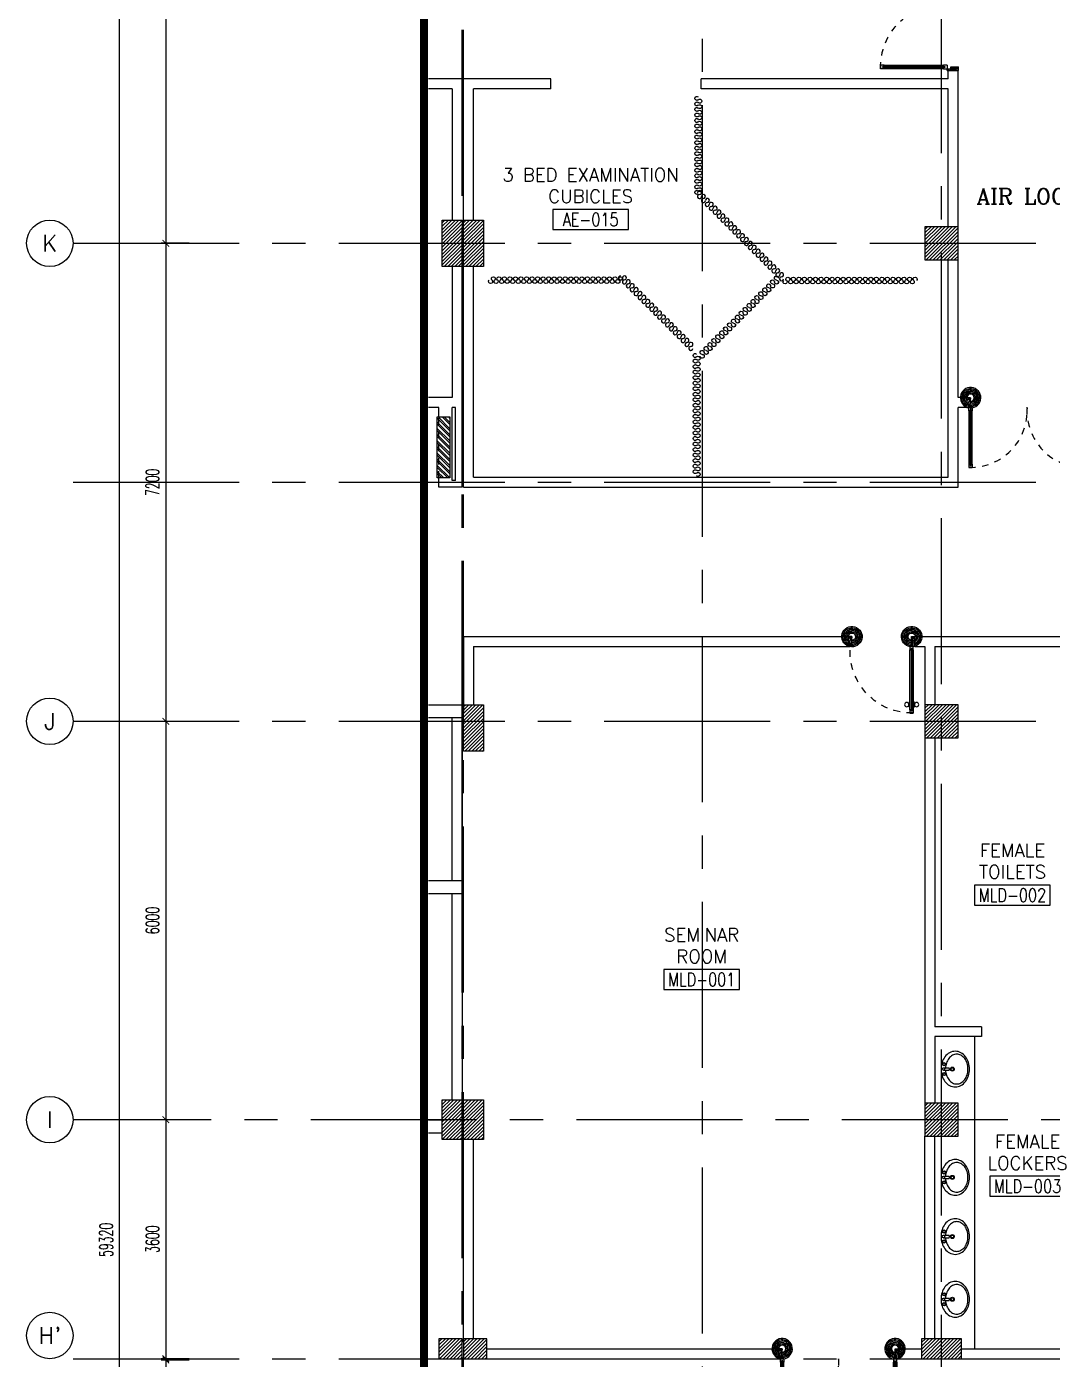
# Model space of a CAD drawing. Extents: x 417866.9 to 417960.2, y 43448 to 43538.2.
# Drawn here: x 417866.92 to 417882.37, y 43494.48 to 43514.56 of the extents above; entities that cross this region are included whole.
import ezdxf
from ezdxf.enums import TextEntityAlignment as Align

# ---------------------------------------------------------------- set-up
doc = ezdxf.new("R2010")
doc.units = 0
doc.header["$MEASUREMENT"] = 0
doc.header["$PDMODE"] = 3
doc.header["$PDSIZE"] = 0.1
for name, pattern in [('CENTER2', [1.125, 0.75, -0.125, 0.125, -0.125]), ('CENTERX2', [4, 2.5, -0.5, 0.5, -0.5]), ('HIDDEN', [0.375, 0.25, -0.125])]:
    doc.linetypes.add(name, pattern=pattern)
doc.layers.get('0').update_dxf_attribs({"color": 11, "linetype": 'CONTINUOUS'})
doc.layers.get('DEFPOINTS').update_dxf_attribs({"color": 11, "linetype": 'CONTINUOUS'})
for name, color, linetype in [('AX-CR', 11, 'CONTINUOUS'), ('AX-DIM', 11, 'CONTINUOUS'), ('AX-TXT', 11, 'CONTINUOUS'), ('AXES', 11, 'CENTERX2'), ('COL', 11, 'CONTINUOUS'), ('DOOR', 11, 'CONTINUOUS'), ('EJ', 11, 'CONTINUOUS'), ('ELEV', 11, 'CONTINUOUS'), ('FHC', 11, 'CONTINUOUS'), ('FIX', 11, 'CONTINUOUS'), ('HAT', 11, 'CONTINUOUS'), ('RM-BOX', 11, 'CONTINUOUS'), ('RM-NAME', 11, 'CONTINUOUS'), ('RM-NO', 11, 'CONTINUOUS'), ('TXT', 3, 'CONTINUOUS'), ('WALL', 11, 'CONTINUOUS')]:
    doc.layers.add(name, color=color, linetype=linetype)
doc.layers.get('EJ').off()
doc.styles.add('ROMANC', font='romanc', dxfattribs={"height": 0.1})
doc.styles.add('ROMANS', font='ROMANS.shx', dxfattribs={"width": 0.6})
doc.dimstyles.new('STANDARD in', dxfattribs={"dimtxt": 0.2, "dimasz": 0.1, "dimexe": 0.07, "dimexo": 0.05, "dimgap": 0.1, "dimtad": 1, "dimdec": 0, "dimlfac": 1000, "dimzin": 0, "dimdsep": 46, "dimtxsty": 'ROMANS', "dimblk": 'ARCHTICK', "dimcen": 0.05, "dimdle": 0.05, "dimclrd": 7, "dimclre": 7, "dimclrt": 2, "dimadec": 0, "dimazin": 0, "dimtfac": 1, "dimtdec": 0, "dimtmove": 2, "dimatfit": 3, "dimldrblk": 'ARCHTICK', "dimfxl": 0, "dimtolj": 1, "dimtzin": 0, "dimarcsym": 0})

# ---------------------------------------------------------------- blocks, each defined once
blk = doc.blocks.new('RM1')
at = {"layer": 'RM-BOX'}
blk.add_lwpolyline([(570, -200), (-570, -200), (-570, -500), (570, -500)], close=True, dxfattribs=at)
at = {"layer": 'RM-NAME', "style": 'ROMANS'}
for tag, p in [('ROOMNAME1', (0, 324)), ('ROOMNAME2', (0, 0))]:
    blk.add_attdef(tag, text='', height=200, dxfattribs=at).set_placement(p, align=Align.MIDDLE)
at = {"layer": 'RM-NO', "style": 'ROMANS', "width": 0.8}
blk.add_attdef('ROOMNO', text='', height=200, dxfattribs=at).set_placement((0, -350), align=Align.MIDDLE)
blk = doc.blocks.new('A$C272A55A0')
at = {"layer": 'DOOR', "color": 0, "linetype": 'ByBlock'}
for p, q in [((0, 900), (0, 1050)), ((50, 1050), (0, 1050)), ((25, 950), (50, 950)), ((25, 900), (25, 950)), ((50, 950), (50, 1050)), ((1750, 950), (1750, 1050)), ((1750, 1050), (1800, 1050)), ((1775, 950), (1750, 950)), ((1775, 900), (1775, 950)), ((1800, 1050), (1800, 900)), ((0, 900), (25, 900)), ((75, 900), (25, 900)), ((25, 850), (25, 900)), ((42, 850), (25, 850)), ((58, 870), (42, 870)), ((42, 870), (42, 850)), ((58, 850), (58, 870)), ((75, 850), (58, 850)), ((75, 900), (75, 850)), ((1725, 900), (1775, 900)), ((1725, 900), (1725, 850)), ((1725, 850), (1742, 850)), ((1742, 870), (1758, 870)), ((1742, 850), (1742, 870)), ((1758, 870), (1758, 850)), ((1758, 850), (1775, 850)), ((1800, 900), (1775, 900)), ((1775, 850), (1775, 900)), ((25, 50), (42, 50)), ((25, 50), (25, 0)), ((25, 0), (75, 0)), ((75, 0), (25, 0)), ((42, 50), (42, 30)), ((42, 30), (58, 30)), ((58, 50), (75, 50)), ((58, 50), (58, 30)), ((75, 50), (75, 0)), ((1718, 160), (1709, 160)), ((1709, 95), (1709, 160)), ((1718, 95), (1709, 95)), ((1725, 173), (1718, 173)), ((1718, 173), (1718, 83)), ((1718, 95), (1718, 160)), ((1725, 83), (1718, 83)), ((1742, 50), (1725, 50)), ((1725, 50), (1725, 0)), ((1775, 0), (1725, 0)), ((1725, 0), (1775, 0)), ((1742, 50), (1742, 30)), ((1758, 30), (1742, 30)), ((1775, 50), (1758, 50)), ((1758, 50), (1758, 30)), ((1775, 173), (1782, 173)), ((1775, 83), (1782, 83)), ((1775, 50), (1775, 0)), ((1782, 173), (1782, 83)), ((1782, 160), (1791, 160)), ((1782, 95), (1782, 160)), ((1782, 95), (1791, 95)), ((1791, 95), (1791, 160))]:
    blk.add_line(p, q, dxfattribs=at)
at = {"layer": 'DOOR', "color": 9, "linetype": 'ByBlock'}
for p, q in [((50, 1050), (0, 1010)), ((50, 1050), (0, 937)), ((50, 1050), (37, 950)), ((1750, 1050), (1800, 1010)), ((1750, 1050), (1800, 937)), ((1750, 1050), (1763, 950))]:
    blk.add_line(p, q, dxfattribs=at)
at = {"layer": 'DOOR', "linetype": 'ByBlock'}
for p, q in [((25, 850), (25, 50)), ((42, 850), (42, 50)), ((58, 850), (58, 50)), ((75, 50), (75, 850)), ((1725, 50), (1725, 850)), ((1742, 850), (1742, 50)), ((1758, 850), (1758, 50)), ((1775, 850), (1775, 50))]:
    blk.add_line(p, q, dxfattribs=at)
at = {"layer": 'DOOR', "color": 0, "linetype": 'ByBlock'}
for centre in [(1676, 128), (1824, 128)]:
    blk.add_circle(centre, 32.4, dxfattribs=at)
at = {"layer": 'DOOR', "color": 9, "linetype": 'ByBlock'}
for centre, radius, start, end in [((50, 1050), 54.4, 203.2074, 270), ((50, 1050), 74.4, 227.7764, 270), ((50, 1050), 94.4, 238.0182, 270), ((50, 1050), 114, 244.0838, 257.3774), ((50, 1050), 134, 248.1598, 259.28), ((50, 1050), 154, 251.1053, 256.2858), ((50, 1050), 34.4, 180, 270), ((50, 1050), 14.4, 180, 270), ((1750, 1050), 14.4, 270, 0), ((1750, 1050), 34.4, 270, 0), ((1750, 1050), 54.4, 270, 336.7926), ((1750, 1050), 74.4, 270, 312.2236), ((1750, 1050), 94.4, 270, 301.9818), ((1750, 1050), 114, 282.6226, 295.9162), ((1750, 1050), 134, 280.72, 291.8402), ((1750, 1050), 154, 283.7142, 288.8947)]:
    blk.add_arc(centre, radius, start, end, dxfattribs=at)
at = {"layer": 'DOOR', "linetype": 'HIDDEN', "ltscale": 0.5}
for centre, start, end in [((50, 851), 268.3174, 3.2965), ((1750, 851), 176.7035, 271.6826)]:
    blk.add_arc(centre, 851, start, end, dxfattribs=at)
at = {"layer": 'WALL', "linetype": 'ByBlock'}
blk.add_line((1800, 900), (1800, 1050), dxfattribs=at)
blk = doc.blocks.new('A$C24ED45A6')
at = {"layer": 'DOOR', "color": 0, "linetype": 'ByBlock'}
for p, q in [((909, 1055), (909, 990)), ((918, 1055), (909, 1055)), ((918, 978), (918, 1068)), ((925, 1068), (918, 1068)), ((918, 1055), (918, 990)), ((925, 1100), (925, 1150)), ((925, 1150), (975, 1150)), ((975, 1150), (925, 1150)), ((942, 1100), (925, 1100)), ((942, 1100), (942, 1120)), ((958, 1120), (942, 1120)), ((958, 1100), (958, 1120)), ((975, 1100), (958, 1100)), ((975, 1100), (975, 1150)), ((975, 1068), (982, 1068)), ((982, 978), (982, 1068)), ((982, 1055), (982, 990)), ((982, 1055), (991, 1055)), ((991, 1055), (991, 990)), ((918, 990), (909, 990)), ((925, 978), (918, 978)), ((975, 978), (982, 978)), ((982, 990), (991, 990)), ((0, 0), (0, 150)), ((0, 150), (25, 150)), ((50, 0), (0, 0)), ((25, 150), (25, 100)), ((25, 100), (50, 100)), ((50, 100), (50, 0)), ((925, 150), (925, 200)), ((925, 200), (942, 200)), ((925, 150), (975, 150)), ((942, 200), (942, 180)), ((942, 180), (958, 180)), ((975, 100), (950, 100)), ((950, 100), (950, 0)), ((958, 180), (958, 200)), ((958, 200), (975, 200)), ((975, 200), (975, 150)), ((1000, 150), (975, 150)), ((975, 150), (975, 100)), ((1000, 150), (1000, 0)), ((950, 0), (1000, 0))]:
    blk.add_line(p, q, dxfattribs=at)
at = {"layer": 'DOOR', "linetype": 'ByBlock'}
for p, q in [((925, 1100), (925, 200)), ((942, 200), (942, 1100)), ((958, 200), (958, 1100)), ((975, 200), (975, 1100))]:
    blk.add_line(p, q, dxfattribs=at)
at = {"layer": 'DOOR', "color": 9, "linetype": 'ByBlock'}
for p, q in [((50, 0), (0, 114)), ((50, 0), (0, 40)), ((50, 0), (37, 100)), ((950, 0), (1000, 114)), ((950, 0), (963, 100)), ((950, 0), (1000, 40))]:
    blk.add_line(p, q, dxfattribs=at)
at = {"layer": 'DOOR', "color": 0, "linetype": 'ByBlock'}
for centre in [(876, 1023), (1024, 1023)]:
    blk.add_circle(centre, 32.4, dxfattribs=at)
at = {"layer": 'DOOR', "linetype": 'HIDDEN', "ltscale": 0.5}
blk.add_arc((950, 222), 928, 88.456, 184.4816, dxfattribs=at)
at = {"layer": 'DOOR', "color": 9, "linetype": 'ByBlock'}
for centre, radius, start, end in [((50, 0), 154, 103.7142, 108.8947), ((50, 0), 134, 100.72, 111.8402), ((50, 0), 114, 102.6226, 115.9162), ((50, 0), 94.4, 90, 121.9818), ((50, 0), 74.4, 90, 132.2236), ((50, 0), 54.4, 90, 156.7926), ((50, 0), 34.4, 90, 180), ((50, 0), 14.4, 90, 180), ((950, 0), 94.4, 58.0182, 90), ((950, 0), 74.4, 47.7764, 90), ((950, 0), 54.4, 23.2074, 90), ((950, 0), 34.4, 0, 90), ((950, 0), 14.4, 0, 90), ((950, 0), 134, 68.1598, 79.28), ((950, 0), 114, 64.0838, 77.3774), ((950, 0), 154, 71.1053, 76.2858)]:
    blk.add_arc(centre, radius, start, end, dxfattribs=at)
at = {"layer": 'WALL'}
blk.add_line((1000, 0), (1000, 150), dxfattribs=at)
blk = doc.blocks.new('*X120')
at = {"color": 0}
for p, q in [((73379, 41931), (73850, 42401)), ((73379, 41984), (73797, 42401)), ((73379, 42037), (73744, 42401)), ((73379, 42090), (73690, 42401)), ((73379, 42143), (73637, 42401)), ((73379, 42196), (73584, 42401)), ((73379, 42249), (73531, 42401)), ((73379, 42302), (73478, 42401)), ((73379, 42355), (73425, 42401)), ((73403, 41901), (73879, 42378)), ((73456, 41901), (73879, 42325)), ((73509, 41901), (73879, 42272)), ((73562, 41901), (73879, 42219)), ((73615, 41901), (73879, 42165)), ((73668, 41901), (73879, 42112)), ((73721, 41901), (73879, 42059)), ((73774, 41901), (73879, 42006)), ((73827, 41901), (73879, 41953))]:
    blk.add_line(p, q, dxfattribs=at)
blk = doc.blocks.new('*X118')
at = {"color": 0}
for p, q in [((73379, 47923), (73857, 48401)), ((73379, 47976), (73804, 48401)), ((73379, 48029), (73751, 48401)), ((73379, 48082), (73698, 48401)), ((73379, 48136), (73645, 48401)), ((73379, 48189), (73592, 48401)), ((73379, 48242), (73539, 48401)), ((73379, 48295), (73486, 48401)), ((73379, 48348), (73433, 48401)), ((73410, 47901), (73879, 48370)), ((73463, 47901), (73879, 48317)), ((73516, 47901), (73879, 48264)), ((73569, 47901), (73879, 48211)), ((73622, 47901), (73879, 48158)), ((73675, 47901), (73879, 48105)), ((73728, 47901), (73879, 48052)), ((73781, 47901), (73879, 47999)), ((73834, 47901), (73879, 47946))]:
    blk.add_line(p, q, dxfattribs=at)
blk = doc.blocks.new('*X116')
at = {"color": 0}
for p, q in [((73379, 55136), (73844, 55601)), ((73379, 55189), (73791, 55601)), ((73379, 55242), (73738, 55601)), ((73379, 55295), (73685, 55601)), ((73379, 55348), (73632, 55601)), ((73379, 55401), (73579, 55601)), ((73379, 55454), (73526, 55601)), ((73379, 55507), (73473, 55601)), ((73379, 55560), (73420, 55601)), ((73397, 55101), (73879, 55583)), ((73450, 55101), (73879, 55530)), ((73503, 55101), (73879, 55477)), ((73556, 55101), (73879, 55424)), ((73610, 55101), (73879, 55371)), ((73663, 55101), (73879, 55318)), ((73716, 55101), (73879, 55265)), ((73769, 55101), (73879, 55212)), ((73822, 55101), (73879, 55159)), ((73875, 55101), (73879, 55106))]:
    blk.add_line(p, q, dxfattribs=at)
blk = doc.blocks.new('COL50')
at = {"layer": 'COL'}
blk.add_lwpolyline([(-250, 250), (-250, -250), (250, -250), (250, 250)], close=True, dxfattribs=at)
blk = doc.blocks.new('C5')
at = {"layer": 'HAT'}
h = blk.add_hatch(dxfattribs=at)
h.set_pattern_fill('ANSI31', color=256, scale=300, style=0)
h.set_pattern_definition([(45, (-38851, -358245.23), (26.5165043, -26.5165043), [])])
h.paths.add_polyline_path([(-320, 300), (-20, 300), (-20, 0), (-320, 0)])
h.paths.add_polyline_path([(-320, 600), (-20, 600), (-20, 300), (-320, 300)])
h = blk.add_hatch(dxfattribs=at)
h.set_pattern_fill('ANSI31', color=256, scale=300, style=0)
h.set_pattern_definition([(45, (-38531, -358245.23), (26.5165043, -26.5165043), [])])
h.paths.add_polyline_path([(0, 300), (300, 300), (300, 0), (0, 0)])
h.paths.add_polyline_path([(0, 600), (300, 600), (300, 300), (0, 300)])
at = {"layer": 'COL'}
for points in [[(-20, 600), (-20, 0), (-320, 0), (-320, 600)], [(300, 600), (300, 0), (0, 0), (0, 600)]]:
    blk.add_lwpolyline(points, close=True, dxfattribs=at)
blk = doc.blocks.new('C11')
at = {"layer": 'HAT'}
h = blk.add_hatch(dxfattribs=at)
h.set_pattern_fill('ANSI31', color=256, scale=300, style=0)
h.set_pattern_definition([(45, (-383765.23, -62181), (-26.5165043, 26.5165043), [])])
h.paths.add_polyline_path([(-20, 350), (-20, 700), (-320, 700), (-320, 350)])
h.paths.add_polyline_path([(-320, 0), (-20, 0), (-20, 350), (-320, 350)])
h = blk.add_hatch(dxfattribs=at)
h.set_pattern_fill('ANSI31', color=256, scale=300, style=0)
h.set_pattern_definition([(45, (-383445.23, -62181), (-26.5165043, 26.5165043), [])])
h.paths.add_polyline_path([(300, 350), (300, 700), (0, 700), (0, 350)])
h.paths.add_polyline_path([(0, 0), (300, 0), (300, 350), (0, 350)])
at = {"layer": 'COL'}
for points in [[(-20, 700), (-20, 0), (-320, 0), (-320, 700)], [(300, 700), (300, 0), (0, 0), (0, 700)]]:
    blk.add_lwpolyline(points, close=True, dxfattribs=at)
blk = doc.blocks.new('HF16162-P')
at = {"color": 8}
for centre, start, end in [((-0.04, 0.037), 313.5684, 226.4316), ((0.11, 0.037), 313.5684, 226.4316), ((0.261, 0.037), 313.5684, 226.4316), ((0.411, 0.037), 313.5684, 226.4316), ((0.562, 0.037), 313.5684, 226.4316), ((0.712, 0.037), 313.5684, 226.4316), ((0.863, 0.037), 313.5684, 226.4316), ((1.013, 0.037), 313.5684, 226.4316), ((1.164, 0.037), 313.5684, 226.4316), ((1.314, 0.037), 313.5684, 226.4316), ((1.465, 0.037), 313.5684, 226.4316), ((1.615, 0.037), 313.5684, 226.4316), ((1.766, 0.037), 313.5684, 226.4316), ((1.916, 0.037), 313.5684, 226.4316), ((2.067, 0.037), 313.5684, 226.4316), ((2.217, 0.037), 313.5684, 226.4316), ((2.368, 0.037), 313.5684, 226.4316), ((2.518, 0.037), 313.5684, 226.4316), ((2.669, 0.037), 313.5684, 226.4316), ((2.819, 0.037), 313.5684, 226.4316), ((2.97, 0.037), 313.5684, 226.4316), ((3.12, 0.037), 313.5684, 226.4316), ((3.27, 0.037), 313.5684, 226.4316), ((3.421, 0.037), 313.5684, 226.4316), ((0.035, -0.042), 133.5684, 46.4316), ((0.186, -0.042), 133.5684, 46.4316), ((0.336, -0.042), 133.5684, 46.4316), ((0.487, -0.042), 133.5684, 46.4316), ((0.637, -0.042), 133.5684, 46.4316), ((0.788, -0.042), 133.5684, 46.4316), ((0.938, -0.042), 133.5684, 46.4316), ((1.088, -0.042), 133.5684, 46.4316), ((1.239, -0.042), 133.5684, 46.4316), ((1.389, -0.042), 133.5684, 46.4316), ((1.54, -0.042), 133.5684, 46.4316), ((1.69, -0.042), 133.5684, 46.4316), ((1.841, -0.042), 133.5684, 46.4316), ((1.991, -0.042), 133.5684, 46.4316), ((2.142, -0.042), 133.5684, 46.4316), ((2.292, -0.042), 133.5684, 46.4316), ((2.443, -0.042), 133.5684, 46.4316), ((2.593, -0.042), 133.5684, 46.4316), ((2.744, -0.042), 133.5684, 46.4316), ((2.894, -0.042), 133.5684, 46.4316), ((3.045, -0.042), 133.5684, 46.4316), ((3.195, -0.042), 133.5684, 46.4316), ((3.346, -0.042), 133.5684, 46.4316), ((3.496, -0.042), 133.5684, 46.4316)]:
    blk.add_arc(centre, 0.0546, start, end, dxfattribs=at)
blk = doc.blocks.new('OV')
for p, q in [((-0.02, -0.041), (-0.02, -0.135)), ((0.02, -0.041), (0.02, -0.135))]:
    blk.add_line(p, q)
blk.add_lwpolyline([(-0.3, -0.239, 0.126028), (-0.276, -0.332, 0.105961), (-0.207, -0.412, 0.086149), (-0.113, -0.46, 0.075973), (0, -0.478, 0.075973), (0.113, -0.46, 0.086149), (0.207, -0.412, 0.105961), (0.276, -0.332, 0.126028), (0.3, -0.239, 0.126028), (0.276, -0.145, 0.105961), (0.207, -0.065, 0.086149), (0.113, -0.017, 0.075973), (0, 0, 0.075973), (-0.113, -0.017, 0.086149), (-0.207, -0.065, 0.105961), (-0.276, -0.145, 0.126028)], format="xyb", close=True)
for points in [[(-0.25, -0.264, 0.126028), (-0.232, -0.333, 0.105961), (-0.177, -0.398, 0.086149), (-0.099, -0.438, 0.075973), (0, -0.453, 0.075973), (0.099, -0.438, 0.086149), (0.177, -0.398, 0.105961), (0.232, -0.333, 0.126028), (0.25, -0.264, 0.126028), (0.232, -0.195, 0.105961), (0.177, -0.13, 0.086149), (0.099, -0.09, 0.060606), (0.02, -0.076, 0.075973)], [(-0.02, -0.076, 0.060606), (-0.099, -0.09, 0.086149), (-0.177, -0.13, 0.105961), (-0.232, -0.195, 0.126028), (-0.25, -0.264, 0.126028)]]:
    blk.add_lwpolyline(points, format="xyb")
for centre, radius in [((-0.083, -0.05), 0.027), ((-0.083, -0.05), 0.022), ((0, -0.19), 0.0332), ((0, -0.19), 0.0232), ((0, -0.041), 0.0202), ((0.083, -0.05), 0.027), ((0.083, -0.05), 0.022)]:
    blk.add_circle(centre, radius)
blk.add_arc((0, -0.099), 0.0409, 240.429, 299.571)
blk = doc.blocks.new('AXR')
at = {"layer": 'AX-CR'}
blk.add_circle((350, 0), 350, dxfattribs=at)
at = {"layer": 'AX-TXT', "style": 'ROMANS'}
blk.add_attdef('AX', text='', height=250, dxfattribs=at).set_placement((350, 0), align=Align.MIDDLE)
blk = doc.blocks.new('_ARCHTICK')
at = {"color": 0, "linetype": 'ByBlock', "const_width": 0.15}
blk.add_lwpolyline([(-0.5, -0.5), (0.5, 0.5)], dxfattribs=at)
blk = doc.blocks.new('*D138')
at = {"layer": 'AX-DIM', "color": 7, "lineweight": -2}
for p, q in [((417872.682, 43525.944), (417868.243, 43525.944)), ((417868.313, 43525.994), (417868.313, 43466.574)), ((417878.896, 43466.624), (417868.243, 43466.624))]:
    blk.add_line(p, q, dxfattribs=at)
at = {"layer": 'DEFPOINTS', "color": 0}
for p in [(417872.732, 43525.944), (417868.313, 43466.624), (417878.946, 43466.624)]:
    blk.add_point(p, dxfattribs=at)
at = {"layer": 'AX-DIM', "color": 7, "lineweight": -2, "xscale": 0.1, "yscale": 0.1, "zscale": 0.1}
for p, rotation in [((417868.313, 43525.944), 90), ((417868.313, 43466.624), 270)]:
    blk.add_blockref('_ARCHTICK', p, dxfattribs=dict(at, rotation=rotation))
at = {"layer": 'AX-DIM', "color": 2, "insert": (417868.113, 43496.284), "char_height": 0.2, "attachment_point": 5, "rotation": 90, "style": 'ROMANS'}
blk.add_mtext('\\A1;59320', dxfattribs=at)
blk = doc.blocks.new('*D145')
at = {"layer": 'AX-DIM', "color": 7, "lineweight": -2}
for p, q in [((417869.013, 43498.144), (417869.013, 43494.444)), ((417869.363, 43498.094), (417868.943, 43498.094)), ((417869.363, 43494.494), (417868.943, 43494.494))]:
    blk.add_line(p, q, dxfattribs=at)
at = {"layer": 'DEFPOINTS', "color": 0}
for p in [(417869.413, 43498.094), (417869.013, 43494.494), (417869.413, 43494.494)]:
    blk.add_point(p, dxfattribs=at)
at = {"layer": 'AX-DIM', "color": 7, "lineweight": -2, "xscale": 0.1, "yscale": 0.1, "zscale": 0.1}
for p, rotation in [((417869.013, 43498.094), 90), ((417869.013, 43494.494), 270)]:
    blk.add_blockref('_ARCHTICK', p, dxfattribs=dict(at, rotation=rotation))
at = {"layer": 'AX-DIM', "color": 2, "insert": (417868.813, 43496.294), "char_height": 0.2, "attachment_point": 5, "rotation": 90, "style": 'ROMANS'}
blk.add_mtext('\\A1;3600', dxfattribs=at)
blk = doc.blocks.new('*D149')
at = {"layer": 'AX-DIM', "color": 7, "lineweight": -2}
for p, q in [((417869.013, 43494.524), (417869.013, 43488.424)), ((417869.363, 43494.474), (417868.943, 43494.474)), ((417869.363, 43488.474), (417868.943, 43488.474))]:
    blk.add_line(p, q, dxfattribs=at)
at = {"layer": 'DEFPOINTS', "color": 0}
for p in [(417869.413, 43494.474), (417869.013, 43488.474), (417869.413, 43488.474)]:
    blk.add_point(p, dxfattribs=at)
at = {"layer": 'AX-DIM', "color": 7, "lineweight": -2, "xscale": 0.1, "yscale": 0.1, "zscale": 0.1}
for p, rotation in [((417869.013, 43494.474), 90), ((417869.013, 43488.474), 270)]:
    blk.add_blockref('_ARCHTICK', p, dxfattribs=dict(at, rotation=rotation))
at = {"layer": 'AX-DIM', "color": 2, "insert": (417868.813, 43491.474), "char_height": 0.2, "attachment_point": 5, "rotation": 90, "style": 'ROMANS'}
blk.add_mtext('\\A1;6000', dxfattribs=at)
blk = doc.blocks.new('*D150')
at = {"layer": 'AX-DIM', "color": 7, "lineweight": -2}
for p, q in [((417869.363, 43511.294), (417868.943, 43511.294)), ((417869.013, 43511.344), (417869.013, 43504.044)), ((417869.363, 43504.094), (417868.943, 43504.094))]:
    blk.add_line(p, q, dxfattribs=at)
at = {"layer": 'DEFPOINTS', "color": 0}
for p in [(417869.413, 43511.294), (417869.013, 43504.094), (417869.413, 43504.094)]:
    blk.add_point(p, dxfattribs=at)
at = {"layer": 'AX-DIM', "color": 7, "lineweight": -2, "xscale": 0.1, "yscale": 0.1, "zscale": 0.1}
for p, rotation in [((417869.013, 43511.294), 90), ((417869.013, 43504.094), 270)]:
    blk.add_blockref('_ARCHTICK', p, dxfattribs=dict(at, rotation=rotation))
at = {"layer": 'AX-DIM', "color": 2, "insert": (417868.813, 43507.694), "char_height": 0.2, "attachment_point": 5, "rotation": 90, "style": 'ROMANS'}
blk.add_mtext('\\A1;7200', dxfattribs=at)
blk = doc.blocks.new('*D151')
at = {"layer": 'AX-DIM', "color": 7, "lineweight": -2}
for p, q in [((417869.013, 43504.144), (417869.013, 43498.044)), ((417869.363, 43504.094), (417868.943, 43504.094)), ((417869.363, 43498.094), (417868.943, 43498.094))]:
    blk.add_line(p, q, dxfattribs=at)
at = {"layer": 'DEFPOINTS', "color": 0}
for p in [(417869.413, 43504.094), (417869.013, 43498.094), (417869.413, 43498.094)]:
    blk.add_point(p, dxfattribs=at)
at = {"layer": 'AX-DIM', "color": 7, "lineweight": -2, "xscale": 0.1, "yscale": 0.1, "zscale": 0.1}
for p, rotation in [((417869.013, 43504.094), 90), ((417869.013, 43498.094), 270)]:
    blk.add_blockref('_ARCHTICK', p, dxfattribs=dict(at, rotation=rotation))
at = {"layer": 'AX-DIM', "color": 2, "insert": (417868.813, 43501.094), "char_height": 0.2, "attachment_point": 5, "rotation": 90, "style": 'ROMANS'}
blk.add_mtext('\\A1;6000', dxfattribs=at)
blk = doc.blocks.new('*D152')
at = {"layer": 'AX-DIM', "color": 7, "lineweight": -2}
for p, q in [((417869.363, 43518.494), (417868.943, 43518.494)), ((417869.013, 43518.544), (417869.013, 43511.244)), ((417869.363, 43511.294), (417868.943, 43511.294))]:
    blk.add_line(p, q, dxfattribs=at)
at = {"layer": 'DEFPOINTS', "color": 0}
for p in [(417869.413, 43518.494), (417869.013, 43511.294), (417869.413, 43511.294)]:
    blk.add_point(p, dxfattribs=at)
at = {"layer": 'AX-DIM', "color": 7, "lineweight": -2, "xscale": 0.1, "yscale": 0.1, "zscale": 0.1}
for p, rotation in [((417869.013, 43518.494), 90), ((417869.013, 43511.294), 270)]:
    blk.add_blockref('_ARCHTICK', p, dxfattribs=dict(at, rotation=rotation))
at = {"layer": 'AX-DIM', "color": 2, "insert": (417868.813, 43514.894), "char_height": 0.2, "attachment_point": 5, "rotation": 90, "style": 'ROMANS'}
blk.add_mtext('\\A1;7200', dxfattribs=at)

msp = doc.modelspace()

# ---------------------------------------------------------------- hatches: boundary and pattern name
at = {"layer": 'FHC', "linetype": 'ByBlock', "ltscale": 0.3}
h = msp.add_hatch(dxfattribs=at)
h.set_pattern_fill('ANSI32', color=11, scale=175, angle=90, style=0)
h.set_pattern_definition([(135, (417904.34262, 43275.56314), (-0.046403882, -0.046403882), []), (135, (417904.34262, 43275.59408), (-0.046403882, -0.046403882), [])])
h.paths.add_polyline_path([(417873.2916, 43508.6793), (417873.1016, 43508.6793), (417873.1016, 43507.7593), (417873.2916, 43507.7593)])
h.paths.add_polyline_path([(417873.7127, 43507.5467), (417873.2919, 43507.5467), (417873.2919, 43507.8092), (417873.7127, 43507.8092)], flags=9)
at = {"layer": 'HAT'}
h = msp.add_hatch(dxfattribs=at)
h.set_pattern_fill('ANSI31', color=256, scale=0.3, style=0)
h.set_pattern_definition([(45, (417480.111385, 43455.963322), (-0.0265165043, 0.0265165043), [])])
h.paths.add_polyline_path([(417873.7966, 43504.3443), (417873.4966, 43504.3443), (417873.4966, 43504.0943), (417873.7966, 43504.0943)])
h.paths.add_polyline_path([(417873.7966, 43504.0943), (417873.4966, 43504.0943), (417873.4966, 43503.6443), (417873.7966, 43503.6443)])
h = msp.add_hatch(dxfattribs=at)
h.set_pattern_fill('ANSI31', color=256, scale=0.3, style=0)
h.set_pattern_definition([(45, (417489.731385, 43455.963322), (-0.0265165043, 0.0265165043), [])])
h.paths.add_polyline_path([(417873.1266, 43494.4943), (417873.4766, 43494.4943), (417873.4766, 43494.7943), (417873.1266, 43494.7943)])
h = msp.add_hatch(dxfattribs=at)
h.set_pattern_fill('ANSI31', color=256, scale=0.3, style=0)
h.set_pattern_definition([(45, (417490.101385, 43455.963322), (-0.0265165043, 0.0265165043), [])])
h.paths.add_polyline_path([(417873.4966, 43494.4943), (417873.8466, 43494.4943), (417873.8466, 43494.7943), (417873.4966, 43494.7943)])
h = msp.add_hatch(dxfattribs=at)
h.set_pattern_fill('ANSI31', color=256, scale=0.3, style=0)
h.set_pattern_definition([(45, (417522.151385, 43455.963322), (-0.0265165043, 0.0265165043), [])])
h.paths.add_polyline_path([(417880.6966, 43494.4943), (417880.6966, 43494.7943), (417880.3966, 43494.7943), (417880.3966, 43494.4943)])
h.paths.add_polyline_path([(417880.9966, 43494.4943), (417880.9966, 43494.7943), (417880.6966, 43494.7943), (417880.6966, 43494.4943)])

# ---------------------------------------------------------------- linework, layer by layer
at = {"color": 11}
for centre, start, end in [((417877.0506, 43511.997), 88.56836, 1.43164), ((417877.0521, 43512.0574), 268.56836, 181.43164), ((417877.1095, 43511.9381), 88.56836, 1.43164), ((417877.111, 43511.9985), 268.56836, 181.43164), ((417877.1699, 43511.9396), 268.56836, 181.43164), ((417877.1684, 43511.8792), 88.56836, 1.43164), ((417877.2273, 43511.8203), 88.56836, 1.43164), ((417877.2288, 43511.8807), 268.56836, 181.43164), ((417877.2862, 43511.7614), 88.56836, 1.43164), ((417877.2878, 43511.8218), 268.56836, 181.43164), ((417877.3467, 43511.7629), 268.56836, 181.43164), ((417877.3452, 43511.7025), 88.56836, 1.43164), ((417877.4041, 43511.6436), 88.56836, 1.43164), ((417877.4056, 43511.704), 268.56836, 181.43164), ((417877.463, 43511.5846), 88.56836, 1.43164), ((417877.4645, 43511.6451), 268.56836, 181.43164), ((417877.5234, 43511.5862), 268.56836, 181.43164), ((417877.5219, 43511.5257), 88.56836, 1.43164), ((417877.5808, 43511.4668), 88.56836, 1.43164), ((417877.5823, 43511.5272), 268.56836, 181.43164), ((417877.6397, 43511.4079), 88.56836, 1.43164), ((417877.6412, 43511.4683), 268.56836, 181.43164), ((417877.6986, 43511.349), 88.56836, 1.43164), ((417877.7001, 43511.4094), 268.56836, 181.43164), ((417877.7591, 43511.3505), 268.56836, 181.43164), ((417877.7575, 43511.2901), 88.56836, 1.43164), ((417877.8165, 43511.2312), 88.56836, 1.43164), ((417877.818, 43511.2916), 268.56836, 181.43164), ((417877.8754, 43511.1723), 88.56836, 1.43164), ((417877.8769, 43511.2327), 268.56836, 181.43164), ((417877.9358, 43511.1738), 268.56836, 181.43164), ((417877.9343, 43511.1134), 88.56836, 1.43164), ((417877.9932, 43511.0544), 88.56836, 1.43164), ((417877.9947, 43511.1149), 268.56836, 181.43164), ((417878.0521, 43510.9955), 88.56836, 1.43164), ((417878.0536, 43511.056), 268.56836, 181.43164), ((417878.111, 43510.9366), 88.56836, 1.43164), ((417878.1125, 43510.997), 268.56836, 181.43164), ((417878.1714, 43510.9381), 268.56836, 181.43164), ((417875.8603, 43510.7717), 88.56836, 1.43164), ((417875.9208, 43510.7732), 268.56836, 181.43164), ((417878.1699, 43510.8777), 88.56836, 1.43164), ((417878.2288, 43510.8188), 88.56836, 1.43164), ((417878.2303, 43510.8792), 268.56836, 181.43164), ((417878.2877, 43510.7599), 88.56836, 1.43164), ((417878.2893, 43510.8203), 268.56836, 181.43164), ((417875.9192, 43510.7128), 88.56836, 1.43164), ((417875.9782, 43510.6539), 88.56836, 1.43164), ((417875.9797, 43510.7143), 268.56836, 181.43164), ((417876.0371, 43510.595), 88.56836, 1.43164), ((417876.0386, 43510.6554), 268.56836, 181.43164), ((417876.096, 43510.5361), 88.56836, 1.43164), ((417876.0975, 43510.5965), 268.56836, 181.43164), ((417876.1564, 43510.5376), 268.56836, 181.43164), ((417876.1549, 43510.4772), 88.56836, 1.43164), ((417876.2138, 43510.4183), 88.56836, 1.43164), ((417876.2153, 43510.4787), 268.56836, 181.43164), ((417876.2727, 43510.3594), 88.56836, 1.43164), ((417876.2742, 43510.4198), 268.56836, 181.43164), ((417876.3331, 43510.3609), 268.56836, 181.43164), ((417876.3316, 43510.3004), 88.56836, 1.43164), ((417876.3905, 43510.2415), 88.56836, 1.43164), ((417876.392, 43510.302), 268.56836, 181.43164), ((417876.4494, 43510.1826), 88.56836, 1.43164), ((417876.451, 43510.243), 268.56836, 181.43164), ((417876.5099, 43510.1841), 268.56836, 181.43164), ((417876.5084, 43510.1237), 88.56836, 1.43164), ((417876.5673, 43510.0648), 88.56836, 1.43164), ((417876.5688, 43510.1252), 268.56836, 181.43164), ((417876.6262, 43510.0059), 88.56836, 1.43164), ((417876.6277, 43510.0663), 268.56836, 181.43164), ((417876.6851, 43509.947), 88.56836, 1.43164), ((417876.6866, 43510.0074), 268.56836, 181.43164), ((417876.7455, 43509.9485), 268.56836, 181.43164), ((417876.744, 43509.8881), 88.56836, 1.43164), ((417876.8029, 43509.8292), 88.56836, 1.43164), ((417876.8044, 43509.8896), 268.56836, 181.43164), ((417876.8618, 43509.7702), 88.56836, 1.43164), ((417876.8633, 43509.8307), 268.56836, 181.43164), ((417876.9222, 43509.7718), 268.56836, 181.43164), ((417876.9207, 43509.7113), 88.56836, 1.43164)]:
    msp.add_arc(centre, 0.0302, start, end, dxfattribs=at)
at = {"color": 11, "extrusion": (0, 0, -1)}
for centre, major_axis, start_param, end_param in [((417877.0106, 43513.4768), (-0.0214, 0.0214), 3.1166059, 7.8789684), ((417877.0106, 43513.3934), (-0.0214, 0.0214), 3.1166059, 7.8789684), ((417877.0543, 43513.4351), (-0.0214, 0.0214), 6.2581985, 11.0205611), ((417877.0543, 43513.3518), (-0.0214, 0.0214), 6.2581985, 11.0205611), ((417877.0106, 43513.3101), (-0.0214, 0.0214), 3.1166059, 7.8789684), ((417877.0106, 43513.2268), (-0.0214, 0.0214), 3.1166059, 7.8789684), ((417877.0106, 43513.1435), (-0.0214, 0.0214), 3.1166059, 7.8789684), ((417877.0543, 43513.2685), (-0.0214, 0.0214), 6.2581985, 11.0205611), ((417877.0543, 43513.1852), (-0.0214, 0.0214), 6.2581985, 11.0205611), ((417877.0106, 43513.0602), (-0.0214, 0.0214), 3.1166059, 7.8789684), ((417877.0106, 43512.9769), (0.0214, 0.0214), 1.5458095, 6.3081721), ((417877.0543, 43513.1018), (-0.0214, 0.0214), 6.2581985, 11.0205611), ((417877.0543, 43513.0185), (-0.0214, 0.0214), 6.2581985, 11.0205611), ((417877.0106, 43512.8936), (-0.0214, 0.0214), 3.1166059, 7.8789684), ((417877.0106, 43512.8102), (-0.0214, 0.0214), 3.1166059, 7.8789684), ((417877.0543, 43512.9352), (-0.0214, 0.0214), 6.2581985, 11.0205611), ((417877.0543, 43512.8519), (-0.0214, 0.0214), 6.2581985, 11.0205611), ((417877.0543, 43512.7686), (-0.0214, 0.0214), 6.2581985, 11.0205611), ((417877.0106, 43512.7269), (-0.0214, 0.0214), 3.1166059, 7.8789684), ((417877.0106, 43512.6436), (-0.0214, 0.0214), 3.1166059, 7.8789684), ((417877.0106, 43512.5603), (-0.0214, 0.0214), 3.1166059, 7.8789684), ((417877.0543, 43512.6853), (-0.0214, 0.0214), 6.2581985, 11.0205611), ((417877.0543, 43512.602), (-0.0214, 0.0214), 6.2581985, 11.0205611), ((417877.0106, 43512.477), (-0.0214, 0.0214), 3.1166059, 7.8789684), ((417877.0106, 43512.3937), (-0.0214, 0.0214), 3.1166059, 7.8789684), ((417877.0543, 43512.5186), (-0.0214, 0.0214), 6.2581985, 11.0205611), ((417877.0543, 43512.4353), (-0.0214, 0.0214), 6.2581985, 11.0205611), ((417877.0543, 43512.352), (0.0214, 0.0214), 4.6874022, 9.4497648), ((417877.0106, 43512.3104), (0.0214, 0.0214), 1.5458095, 6.3081721), ((417877.0106, 43512.2271), (-0.0214, 0.0214), 3.1166059, 7.8789684), ((417877.0106, 43512.1437), (-0.0214, 0.0214), 3.1166059, 7.8789684), ((417877.0543, 43512.2687), (-0.0214, 0.0214), 6.2581985, 11.0205611), ((417877.0543, 43512.1854), (-0.0214, 0.0214), 6.2581985, 11.0205611), ((417877.0106, 43512.0604), (-0.0214, 0.0214), 3.1166059, 7.8789684), ((417877.0543, 43512.1021), (-0.0214, 0.0214), 6.2581985, 11.0205611), ((417878.2108, 43510.771), (-0.0214, 0.0214), 3.902004, 8.6643666), ((417877.9752, 43510.5354), (0.0214, 0.0214), 2.3312077, 7.0935703), ((417878.0341, 43510.5943), (-0.0214, 0.0214), 3.902004, 8.6643666), ((417878.0356, 43510.5339), (0.0214, 0.0214), -0.810385, 3.9519776), ((417878.093, 43510.6532), (-0.0214, 0.0214), 3.902004, 8.6643666), ((417878.0945, 43510.5928), (0.0214, 0.0214), -0.810385, 3.9519776), ((417878.1519, 43510.7121), (-0.0214, 0.0214), 3.902004, 8.6643666), ((417878.1534, 43510.6517), (-0.0214, 0.0214), 0.7604114, 5.5227739), ((417878.2123, 43510.7106), (-0.0214, 0.0214), 0.7604114, 5.5227739), ((417877.7984, 43510.3586), (0.0214, 0.0214), 2.3312077, 7.0935703), ((417877.8574, 43510.4176), (0.0214, 0.0214), 2.3312077, 7.0935703), ((417877.8589, 43510.3571), (-0.0214, 0.0214), 0.7604114, 5.5227739), ((417877.9163, 43510.4765), (0.0214, 0.0214), 2.3312077, 7.0935703), ((417877.9178, 43510.4161), (0.0214, 0.0214), -0.810385, 3.9519776), ((417877.9767, 43510.475), (0.0214, 0.0214), -0.810385, 3.9519776), ((417877.6217, 43510.1819), (-0.0214, 0.0214), 3.902004, 8.6643666), ((417877.6806, 43510.2408), (-0.0214, 0.0214), 3.902004, 8.6643666), ((417877.6821, 43510.1804), (-0.0214, 0.0214), 0.7604114, 5.5227739), ((417877.7395, 43510.2997), (-0.0214, 0.0214), 3.902004, 8.6643666), ((417877.741, 43510.2393), (-0.0214, 0.0214), 0.7604114, 5.5227739), ((417877.8, 43510.2982), (-0.0214, 0.0214), 0.7604114, 5.5227739), ((417877.3861, 43509.9463), (0.0214, 0.0214), 2.3312077, 7.0935703), ((417877.445, 43510.0052), (0.0214, 0.0214), 2.3312077, 7.0935703), ((417877.4465, 43509.9448), (0.0214, 0.0214), -0.810385, 3.9519776), ((417877.5039, 43510.0641), (-0.0214, 0.0214), 3.902004, 8.6643666), ((417877.5054, 43510.0037), (0.0214, 0.0214), -0.810385, 3.9519776), ((417877.5628, 43510.123), (-0.0214, 0.0214), 3.902004, 8.6643666), ((417877.5643, 43510.0626), (0.0214, 0.0214), -0.810385, 3.9519776), ((417877.6232, 43510.1215), (0.0214, 0.0214), -0.810385, 3.9519776), ((417877.2093, 43509.7695), (-0.0214, 0.0214), 3.902004, 8.6643666), ((417877.2682, 43509.8284), (0.0214, 0.0214), 2.3312077, 7.0935703), ((417877.2698, 43509.768), (-0.0214, 0.0214), 0.7604114, 5.5227739), ((417877.3272, 43509.8874), (0.0214, 0.0214), 2.3312077, 7.0935703), ((417877.3287, 43509.8269), (-0.0214, 0.0214), 0.7604114, 5.5227739), ((417877.3876, 43509.8858), (-0.0214, 0.0214), 0.7604114, 5.5227739), ((417876.9854, 43509.604), (-0.0214, 0.0214), 3.1166059, 7.8789684), ((417877.0292, 43509.5623), (-0.0214, 0.0214), 6.2581985, 11.0205611), ((417877.0915, 43509.6517), (-0.0214, 0.0214), 3.902004, 8.6643666), ((417877.093, 43509.5913), (0.0214, 0.0214), -0.810385, 3.9519776), ((417877.1504, 43509.7106), (-0.0214, 0.0214), 3.902004, 8.6643666), ((417877.1519, 43509.6502), (-0.0214, 0.0214), 0.7604114, 5.5227739), ((417877.2108, 43509.7091), (-0.0214, 0.0214), 0.7604114, 5.5227739), ((417876.9854, 43509.5207), (-0.0214, 0.0214), 3.1166059, 7.8789684), ((417876.9854, 43509.4373), (-0.0214, 0.0214), 3.1166059, 7.8789684), ((417876.9854, 43509.354), (-0.0214, 0.0214), 3.1166059, 7.8789684), ((417877.0292, 43509.479), (-0.0214, 0.0214), 6.2581985, 11.0205611), ((417877.0292, 43509.3957), (-0.0214, 0.0214), 6.2581985, 11.0205611), ((417876.9854, 43509.2707), (-0.0214, 0.0214), 3.1166059, 7.8789684), ((417876.9854, 43509.1874), (-0.0214, 0.0214), 3.1166059, 7.8789684), ((417877.0292, 43509.3124), (-0.0214, 0.0214), 6.2581985, 11.0205611), ((417877.0292, 43509.2291), (-0.0214, 0.0214), 6.2581985, 11.0205611), ((417877.0292, 43509.1458), (-0.0214, 0.0214), 6.2581985, 11.0205611), ((417876.9854, 43509.1041), (0.0214, 0.0214), 1.5458095, 6.3081721), ((417876.9854, 43509.0208), (-0.0214, 0.0214), 3.1166059, 7.8789684), ((417876.9854, 43508.9375), (-0.0214, 0.0214), 3.1166059, 7.8789684), ((417877.0292, 43509.0624), (-0.0214, 0.0214), 6.2581985, 11.0205611), ((417877.0292, 43508.9791), (-0.0214, 0.0214), 6.2581985, 11.0205611), ((417876.9854, 43508.8542), (-0.0214, 0.0214), 3.1166059, 7.8789684), ((417876.9854, 43508.7708), (-0.0214, 0.0214), 3.1166059, 7.8789684), ((417877.0292, 43508.8958), (-0.0214, 0.0214), 6.2581985, 11.0205611), ((417877.0292, 43508.8125), (-0.0214, 0.0214), 6.2581985, 11.0205611), ((417877.0292, 43508.7292), (-0.0214, 0.0214), 6.2581985, 11.0205611), ((417876.9854, 43508.6875), (-0.0214, 0.0214), 3.1166059, 7.8789684), ((417876.9854, 43508.6042), (-0.0214, 0.0214), 3.1166059, 7.8789684), ((417876.9854, 43508.5209), (-0.0214, 0.0214), 3.1166059, 7.8789684), ((417877.0292, 43508.6459), (-0.0214, 0.0214), 6.2581985, 11.0205611), ((417877.0292, 43508.5626), (-0.0214, 0.0214), 6.2581985, 11.0205611), ((417876.9854, 43508.4376), (0.0214, 0.0214), 1.5458095, 6.3081721), ((417876.9854, 43508.3543), (-0.0214, 0.0214), 3.1166059, 7.8789684), ((417877.0292, 43508.4792), (0.0214, 0.0214), 4.6874022, 9.4497648), ((417877.0292, 43508.3959), (-0.0214, 0.0214), 6.2581985, 11.0205611), ((417876.9854, 43508.271), (-0.0214, 0.0214), 3.1166059, 7.8789684), ((417876.9854, 43508.1876), (-0.0214, 0.0214), 3.1166059, 7.8789684), ((417877.0292, 43508.3126), (-0.0214, 0.0214), 6.2581985, 11.0205611), ((417877.0292, 43508.2293), (-0.0214, 0.0214), 6.2581985, 11.0205611), ((417877.0292, 43508.146), (-0.0214, 0.0214), 6.2581985, 11.0205611), ((417876.9854, 43508.1043), (-0.0214, 0.0214), 3.1166059, 7.8789684), ((417876.9854, 43508.021), (0.0214, 0.0214), 1.5458095, 6.3081721), ((417876.9854, 43507.9377), (-0.0214, 0.0214), 3.1166059, 7.8789684), ((417877.0292, 43508.0627), (0.0214, 0.0214), 4.6874022, 9.4497648), ((417877.0292, 43507.9794), (-0.0214, 0.0214), 6.2581985, 11.0205611), ((417876.9854, 43507.8544), (-0.0214, 0.0214), 3.1166059, 7.8789684), ((417877.0292, 43507.8961), (-0.0214, 0.0214), 6.2581985, 11.0205611), ((417877.0292, 43507.8127), (0.0214, 0.0214), 4.6874022, 9.4497648)]:
    msp.add_ellipse(centre, major_axis=major_axis, ratio=1, start_param=start_param, end_param=end_param, dxfattribs=at)
at = {"layer": 'AXES'}
for p, q in [((417873.4766, 43460.01), (417873.4766, 43537.5491)), ((417873.4966, 43460.01), (417873.4966, 43537.5491)), ((417880.6966, 43448.6529), (417880.6966, 43537.5491)), ((417877.0966, 43466.8743), (417877.0966, 43525.6943)), ((417867.6171, 43511.2943), (417889.6966, 43511.2943)), ((417867.6171, 43507.6943), (417889.6966, 43507.6943)), ((417867.6171, 43504.0943), (417889.6966, 43504.0943)), ((417889.6966, 43498.0943), (417867.6171, 43498.0943)), ((417867.6171, 43494.4943), (417889.6966, 43494.4943))]:
    msp.add_line(p, q, dxfattribs=at)
at = {"layer": 'COL'}
for points in [[(417872.9677, 43504.3443), (417873.4766, 43504.3443), (417873.4766, 43504.1443), (417872.9677, 43504.1443)], [(417872.9677, 43501.6943), (417873.4766, 43501.6943), (417873.4766, 43501.4943), (417872.9677, 43501.4943)]]:
    msp.add_lwpolyline(points, dxfattribs=at)
for points in [[(417873.7966, 43504.3443), (417873.7966, 43503.6443), (417873.4966, 43503.6443), (417873.4966, 43504.3443)], [(417880.4466, 43504.3443), (417880.4466, 43503.8443), (417880.9466, 43503.8443), (417880.9466, 43504.3443)], [(417880.4466, 43498.3443), (417880.4466, 43497.8443), (417880.9466, 43497.8443), (417880.9466, 43498.3443)], [(417873.1266, 43494.7943), (417873.1266, 43494.4943), (417873.4766, 43494.4943), (417873.4766, 43494.7943)], [(417873.4966, 43494.7943), (417873.4966, 43494.4943), (417873.8466, 43494.4943), (417873.8466, 43494.7943)], [(417880.9966, 43494.7943), (417880.3966, 43494.7943), (417880.3966, 43494.4943), (417880.9966, 43494.4943)]]:
    msp.add_lwpolyline(points, close=True, dxfattribs=at)
at = {"layer": 'ELEV', "linetype": 'CENTER2', "const_width": 0.12}
msp.add_lwpolyline([(417872.903, 43464.6371), (417872.903, 43528.0943)], dxfattribs=at)
at = {"layer": 'FHC', "linetype": 'ByBlock', "ltscale": 0.3}
for p, q in [((417873.1016, 43507.7593), (417873.1016, 43508.6793)), ((417873.1016, 43508.6793), (417873.2916, 43508.6793)), ((417873.2916, 43508.6793), (417873.2916, 43507.7593)), ((417873.2916, 43507.7593), (417873.1016, 43507.7593))]:
    msp.add_line(p, q, dxfattribs=at)
at = {"layer": 'FHC', "color": 250, "linetype": 'HIDDEN', "ltscale": 0.25}
msp.add_line((417873.1266, 43507.7613), (417873.1266, 43508.6784), dxfattribs=at)
at = {"layer": 'FIX'}
msp.add_line((417881.1966, 43494.6443), (417881.1966, 43499.3448), dxfattribs=at)
at = {"layer": 'WALL'}
for p, q in [((417880.7966, 43513.8943), (417880.9466, 43513.8943)), ((417880.7966, 43513.7693), (417880.7966, 43513.8943)), ((417880.9466, 43511.5443), (417880.9466, 43513.8943)), ((417873.4766, 43513.7693), (417872.9677, 43513.7693)), ((417873.3266, 43513.6193), (417872.9677, 43513.6193)), ((417873.3266, 43513.6193), (417873.3266, 43511.6443)), ((417873.4766, 43513.6193), (417873.4766, 43513.7693)), ((417873.4966, 43511.6443), (417873.4966, 43513.7693)), ((417874.8127, 43513.7693), (417873.4966, 43513.7693)), ((417873.6466, 43511.6443), (417873.6466, 43513.6193)), ((417874.8127, 43513.6193), (417873.6466, 43513.6193)), ((417874.8127, 43513.6193), (417874.8127, 43513.7693)), ((417877.0747, 43513.6193), (417877.0747, 43513.7693)), ((417880.7966, 43513.7693), (417877.0747, 43513.7693)), ((417880.7966, 43513.6193), (417877.0747, 43513.6193)), ((417880.7966, 43511.5443), (417880.7966, 43513.6193)), ((417873.4766, 43507.6193), (417873.4766, 43510.9943)), ((417880.7966, 43507.7693), (417880.7966, 43511.0443)), ((417880.9466, 43508.9693), (417880.9466, 43511.0443)), ((417873.3266, 43510.9443), (417873.3266, 43508.9693)), ((417873.4966, 43507.6193), (417873.4966, 43510.9443)), ((417873.6466, 43507.7693), (417873.6466, 43510.9443)), ((417873.3266, 43508.9693), (417872.9677, 43508.9693)), ((417873.4766, 43508.8193), (417873.4766, 43508.9693)), ((417881.0841, 43508.9693), (417880.9466, 43508.9693)), ((417881.0841, 43508.8193), (417881.0841, 43508.9693)), ((417873.1266, 43508.8193), (417872.9677, 43508.8193)), ((417873.1266, 43508.6793), (417873.1266, 43508.8193)), ((417873.3766, 43508.8193), (417873.3266, 43508.8193)), ((417873.3266, 43507.7193), (417873.3266, 43508.8193)), ((417873.3766, 43507.7193), (417873.3766, 43508.8193)), ((417880.9466, 43507.6193), (417880.9466, 43508.8193)), ((417881.0841, 43508.8193), (417880.9466, 43508.8193)), ((417873.1266, 43507.6193), (417873.1266, 43507.7593)), ((417873.6466, 43507.7693), (417880.7966, 43507.7693)), ((417873.4766, 43507.6193), (417873.1266, 43507.6193)), ((417873.3766, 43507.7193), (417873.3266, 43507.7193)), ((417873.4966, 43507.6193), (417880.9466, 43507.6193)), ((417873.4966, 43505.3693), (417879.2966, 43505.3693)), ((417873.4966, 43505.3693), (417873.4966, 43504.2443)), ((417879.2966, 43505.2193), (417879.2966, 43505.3693)), ((417880.2966, 43505.3693), (417883.1716, 43505.3693)), ((417880.2966, 43505.2193), (417880.2966, 43505.3693)), ((417873.6466, 43505.2193), (417879.2966, 43505.2193)), ((417873.6466, 43505.2193), (417873.6466, 43504.3443)), ((417880.2966, 43505.2193), (417880.4466, 43505.2193)), ((417880.4466, 43505.2193), (417880.4466, 43504.3443)), ((417880.5966, 43505.2193), (417880.5966, 43504.3443)), ((417880.5966, 43505.2193), (417883.1716, 43505.2193)), ((417873.3266, 43501.6943), (417873.3266, 43504.1443)), ((417873.4766, 43501.6943), (417873.4766, 43504.1443)), ((417873.4766, 43503.8443), (417873.4766, 43498.3943)), ((417880.4466, 43503.8443), (417880.4466, 43498.3443)), ((417880.5966, 43503.8443), (417880.5966, 43499.4948)), ((417873.3266, 43498.3943), (417873.3266, 43501.4943)), ((417881.2966, 43499.4948), (417880.5966, 43499.4948)), ((417880.5966, 43499.3448), (417880.5966, 43498.3443)), ((417881.2966, 43499.3448), (417880.5966, 43499.3448)), ((417881.2966, 43499.4948), (417881.2966, 43499.3448)), ((417872.9677, 43498.0943), (417873.2266, 43498.0943)), ((417872.9677, 43497.8943), (417873.1766, 43497.8943)), ((417873.4966, 43494.7443), (417873.4966, 43497.7943)), ((417873.6466, 43494.7943), (417873.6466, 43497.7943)), ((417880.4466, 43494.7943), (417880.4466, 43497.8443)), ((417880.5966, 43494.7943), (417880.5966, 43497.8443)), ((417873.8466, 43494.6443), (417878.2466, 43494.6443)), ((417878.2466, 43494.6443), (417878.2466, 43494.4943)), ((417880.0466, 43494.6443), (417880.3966, 43494.6443)), ((417880.0466, 43494.6443), (417880.0466, 43494.4943)), ((417880.9966, 43494.6443), (417884.2216, 43494.6443)), ((417873.8466, 43494.4943), (417878.2466, 43494.4943)), ((417880.0466, 43494.4943), (417880.4466, 43494.4943)), ((417880.9466, 43494.4943), (417887.6466, 43494.4943))]:
    msp.add_line(p, q, dxfattribs=at)

# ---------------------------------------------------------------- block references
at = {"color": 11, "xscale": -0.5536417323164642, "yscale": 0.5536417322873604, "zscale": 0.5536417322834644}
for p in [(417875.8405, 43510.7404), (417880.2765, 43510.7356)]:
    msp.add_blockref('HF16162-P', p, dxfattribs=at)
at = {"layer": 'AXES', "xscale": 0.001000000047497451, "yscale": 0.0009999999892897904, "zscale": 0.001}
for p, values in [((417866.9171, 43511.2943), {'AX': 'K'}), ((417866.9171, 43504.0943), {'AX': 'J'}), ((417866.9171, 43498.0943), {'AX': 'I'}), ((417866.9171, 43494.8443), {'AX': "H'"})]:
    msp.add_blockref('AXR', p, dxfattribs=at).add_auto_attribs(values)
at = {"layer": 'COL', "xscale": 0.001000000047497451, "yscale": 0.0009999999892897904, "zscale": 0.001}
msp.add_blockref('COL50', (417880.6966, 43511.2943), dxfattribs=at)
at = {"layer": 'DOOR', "color": 0}
for name, p, xscale, yscale, zscale, rotation in [('A$C272A55A0', (417879.7796, 43513.8943), -0.001111111099210878, 0.001111111099210878, 0.001111111111111111, 270), ('A$C24ED45A6', (417879.2966, 43505.3693), -0.001000000047497451, 0.0009999999892897904, 0.001, 180)]:
    msp.add_blockref(name, p, dxfattribs=dict(at, xscale=xscale, yscale=yscale, zscale=zscale, rotation=rotation))
at = {"layer": 'DOOR', "color": 0, "xscale": 0.001000000047497451, "yscale": 0.0009999999892897904, "zscale": 0.001}
for p in [(417881.0841, 43507.919), (417878.2466, 43493.594)]:
    msp.add_blockref('A$C272A55A0', p, dxfattribs=at)
at = {"layer": 'EJ', "color": 2, "linetype": 'ByBlock', "xscale": 0.001000000047497451, "yscale": 0.0009999999892897904, "zscale": 0.001}
for name, p in [('C11', (417873.4966, 43510.9443)), ('C5', (417873.4966, 43497.7943))]:
    msp.add_blockref(name, p, dxfattribs=at)
at = {"layer": 'FIX', "xscale": 0.8960000000000001, "yscale": 0.8960000000000001, "zscale": 0.8960000000000001, "rotation": 90}
for p in [(417880.6894, 43498.8558), (417880.6894, 43497.2252), (417880.6894, 43496.3344), (417880.6894, 43495.3889)]:
    msp.add_blockref('OV', p, dxfattribs=at)
at = {"layer": 'HAT', "xscale": 0.001000000047497451, "yscale": 0.0009999999892897904, "zscale": 0.001}
for p, values in [((417875.4114, 43512.0019), {'ROOMNO': 'AE-015', 'ROOMNAME2': 'CUBICLES', 'ROOMNAME1': '3 BED EXAMINATION'}), ((417881.7654, 43501.8269), {'ROOMNO': 'MLD-002', 'ROOMNAME2': 'TOILETS', 'ROOMNAME1': 'FEMALE'}), ((417877.0842, 43500.5537), {'ROOMNO': 'MLD-001', 'ROOMNAME2': 'ROOM', 'ROOMNAME1': 'SEMINAR'}), ((417881.9924, 43497.4412), {'ROOMNO': 'MLD-003', 'ROOMNAME2': 'LOCKERS', 'ROOMNAME1': 'FEMALE'})]:
    msp.add_blockref('RM1', p, dxfattribs=at).add_auto_attribs(values)
for name in ['*X116', '*X118', '*X120']:
    msp.add_blockref(name, (417807.0674, 43455.9433), dxfattribs=at)

# ---------------------------------------------------------------- texts
at = {"layer": 'TXT', "style": 'ROMANC'}
msp.add_text('AIR LOCK', height=0.24, dxfattribs=at).set_placement((417882.0068, 43512.0011), align=Align.MIDDLE)

# ---------------------------------------------------------------- dimensions: what is measured, and where the dimension line sits
at = {"layer": 'AX-DIM'}
for base, p1, p2, picture, middle in [((417868.3128, 43466.6243), (417872.7324, 43525.9443), (417878.9456, 43466.6243), '*D138', (417868.1128, 43496.2843)), ((417869.0128, 43504.0943), (417869.4128, 43511.2943), (417869.4128, 43504.0943), '*D150', (417868.8128, 43507.6943)), ((417869.0128, 43498.0943), (417869.4128, 43504.0943), (417869.4128, 43498.0943), '*D151', (417868.8128, 43501.0943)), ((417869.0128, 43494.4943), (417869.4128, 43498.0943), (417869.4128, 43494.4943), '*D145', (417868.8128, 43496.2943)), ((417869.0128, 43488.4743), (417869.4128, 43494.4743), (417869.4128, 43488.4743), '*D149', (417868.8128, 43491.4743))]:
    dim = msp.add_linear_dim(base=base, p1=p1, p2=p2, angle=270, dimstyle='STANDARD in', dxfattribs=at)
    dim.commit()
    dim.dimension.update_dxf_attribs({"geometry": picture, "text_midpoint": middle})
at = {"layer": 'AX-DIM', "color": 6}
dim = msp.add_linear_dim(base=(417869.0128, 43511.2943), p1=(417869.4128, 43518.4943), p2=(417869.4128, 43511.2943), angle=270, dimstyle='STANDARD in', dxfattribs=at)
dim.commit()
dim.dimension.update_dxf_attribs({"geometry": '*D152', "text_midpoint": (417868.8128, 43514.8943)})

doc.saveas('drawing.dxf')
